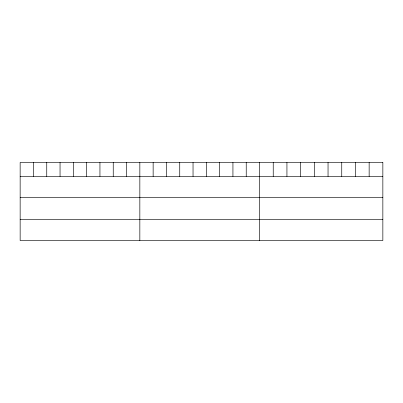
<?xml version="1.0" encoding="UTF-8"?>
<svg xmlns="http://www.w3.org/2000/svg" width="403" height="403" viewBox="0 0 403 403"><rect width="100%" height="100%" fill="white"/><g stroke="black" fill="none" stroke-linecap="round" stroke-linejoin="round"><path stroke-width="0.6" d="M20.15 176.433L382.85 176.433M20.15 197.591L382.85 197.591M20.15 219.388L382.85 219.388M369.148 162.459L369.148 176.433M355.446 162.459L355.446 176.433M341.744 162.459L341.744 176.433M328.042 162.459L328.042 176.433M314.34 162.459L314.34 176.433M300.638 162.459L300.638 176.433M286.936 162.459L286.936 176.433M273.234 162.459L273.234 176.433M259.532 162.459L259.532 240.541M246.233 162.459L246.233 176.433M232.934 162.459L232.934 176.433M219.635 162.459L219.635 176.433M206.336 162.459L206.336 176.433M193.037 162.459L193.037 176.433M179.738 162.459L179.738 176.433M166.439 162.459L166.439 176.433M153.14 162.459L153.14 176.433M139.841 162.459L139.841 240.541M126.542 162.459L126.542 176.433M113.243 162.459L113.243 176.433M99.944 162.459L99.944 176.433M86.645 162.459L86.645 176.433M73.346 162.459L73.346 176.433M60.047 162.459L60.047 176.433M46.748 162.459L46.748 176.433M33.449 162.459L33.449 176.433M382.85 162.459L20.15 162.459L20.15 240.541L382.85 240.541L382.85 162.459"/></g></svg>
